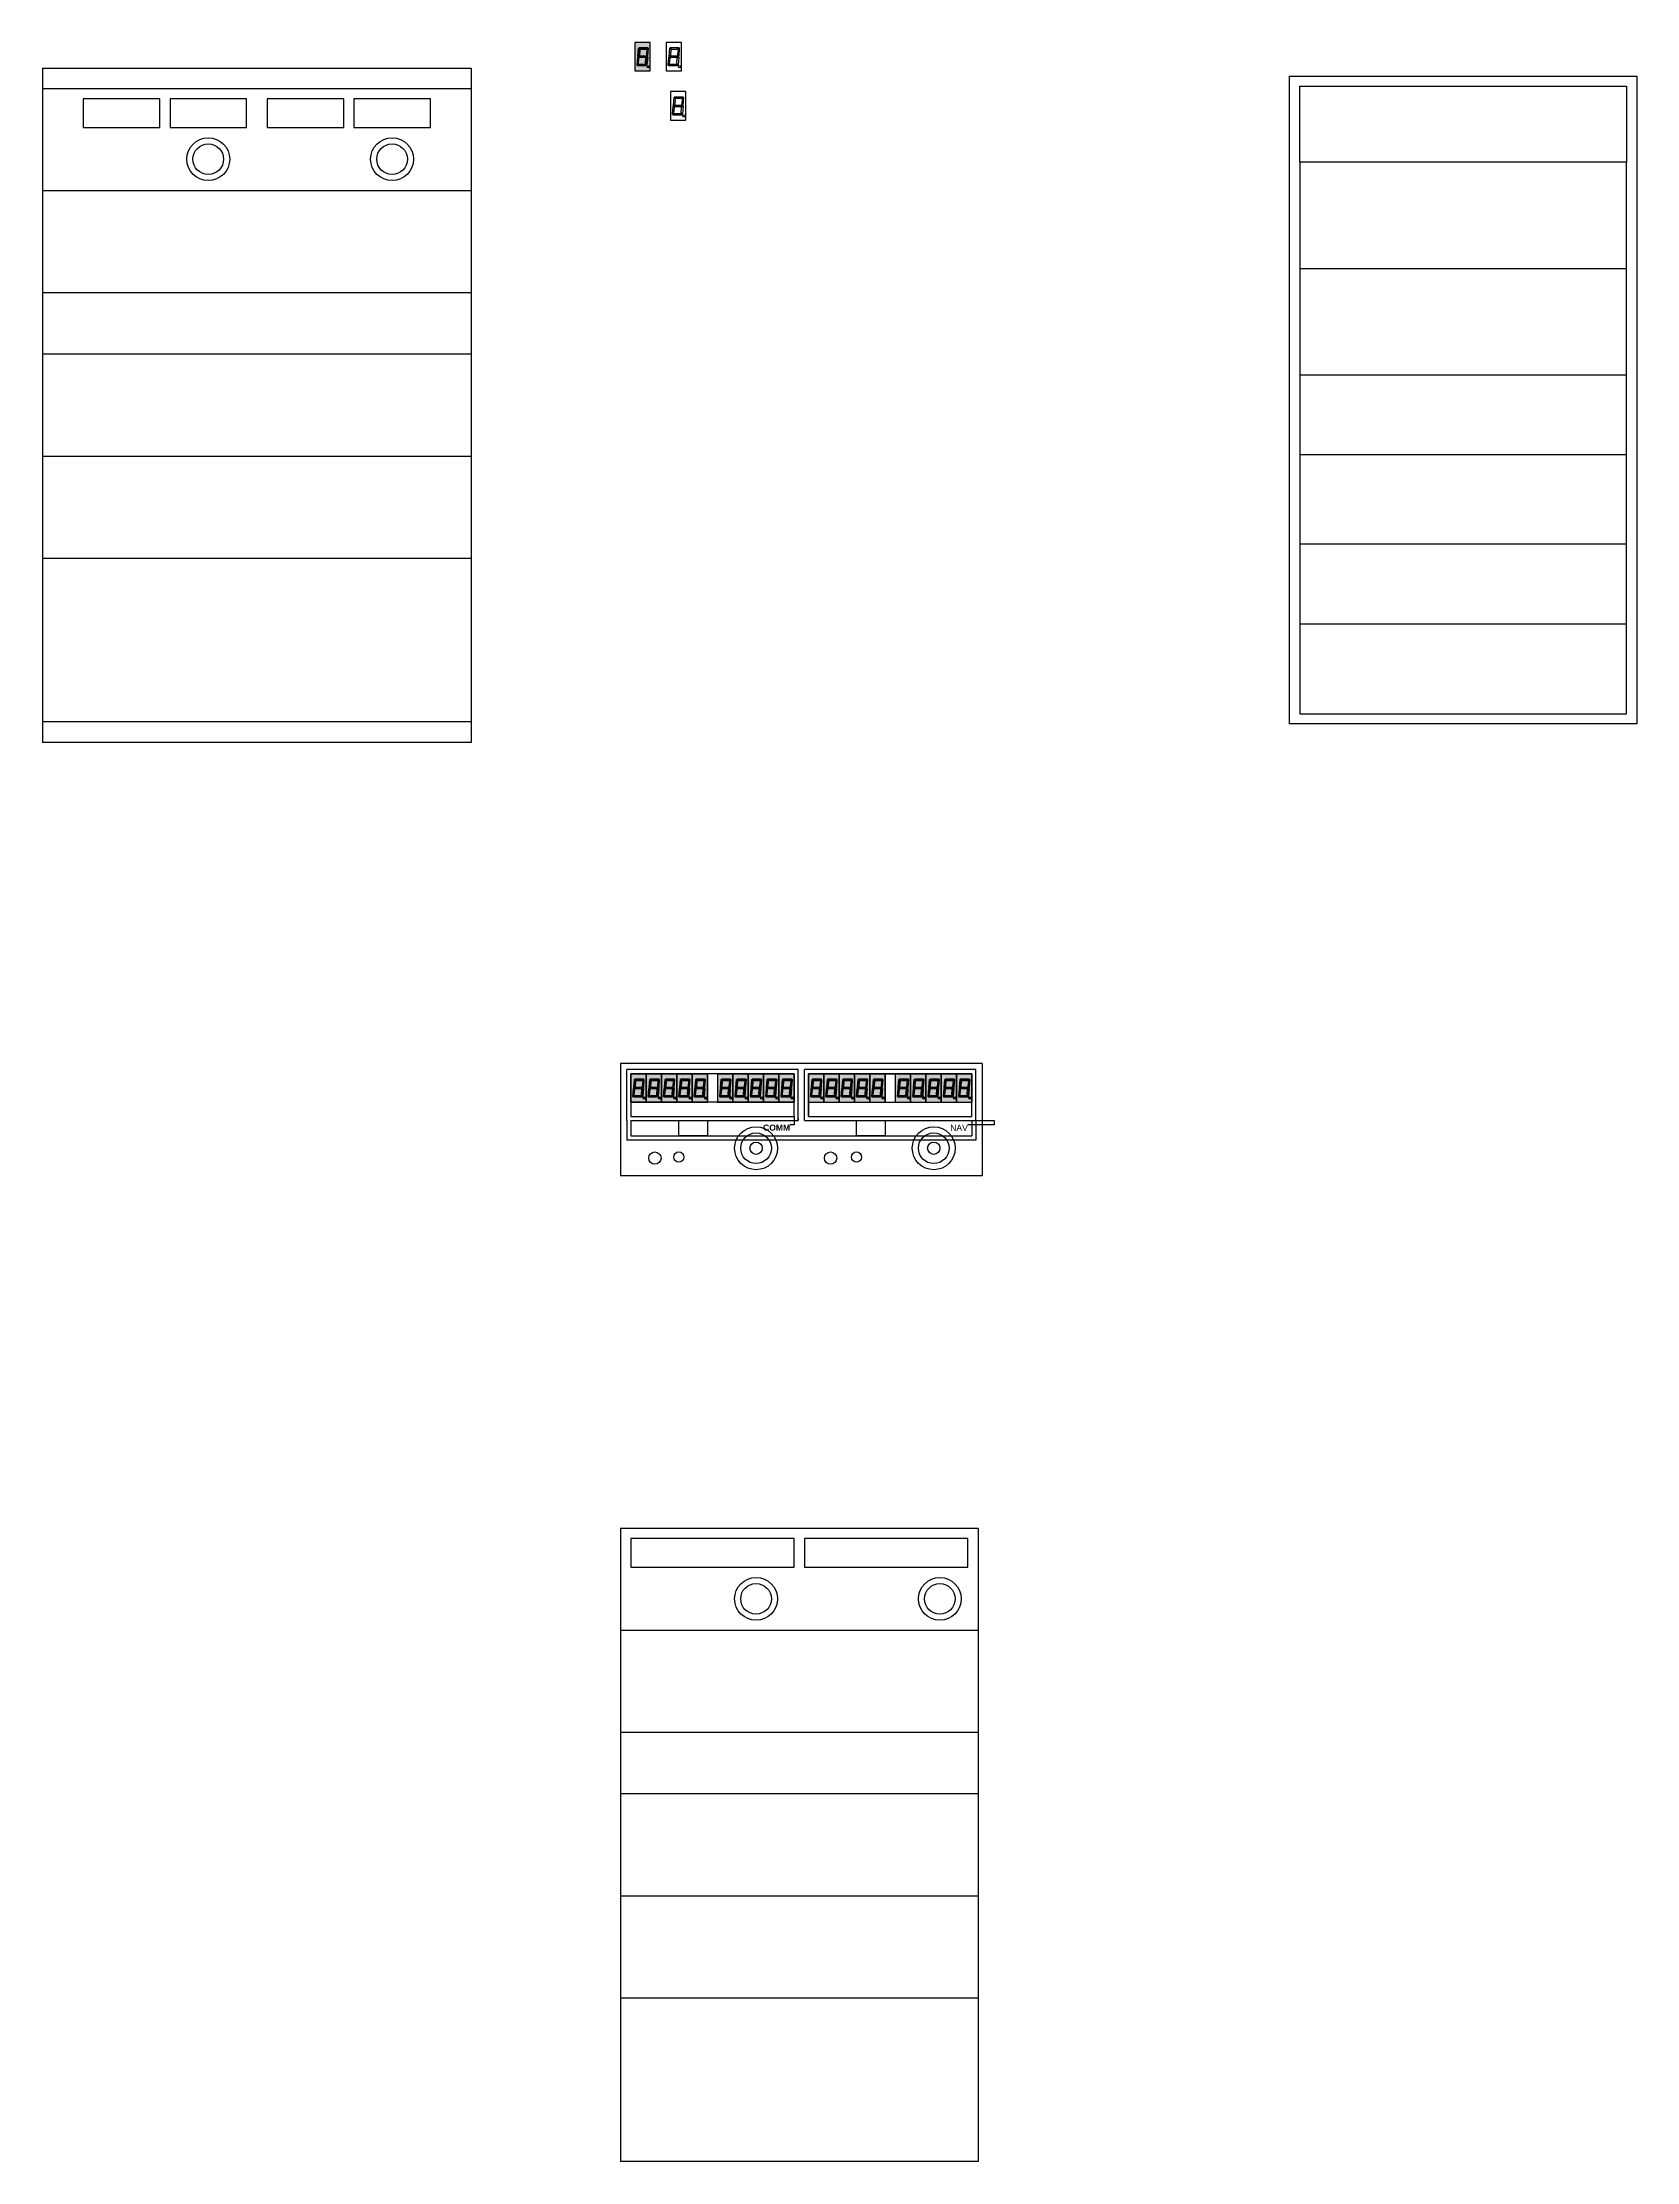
# Model space of a CAD drawing. Header units: inches. Extents: x 203 to 984, y -621 to 417.
import ezdxf

# ---------------------------------------------------------------- set-up
doc = ezdxf.new("R2010")
doc.units = ezdxf.units.IN
doc.header["$MEASUREMENT"] = 0
doc.layers.add('Hrany', color=7, linetype='Continuous', lineweight=30)
doc.layers.add('Obrysy', color=7, linetype='Continuous', lineweight=30)
for name, color, linetype in [('Knobs+buttons', 9, 'Continuous'), ('Koty', 5, 'Continuous'), ('LED_cislice', 1, 'Continuous'), ('LED_pozadie', 8, 'Continuous'), ('Pomocna', 7, 'Continuous'), ('Text', 7, 'Continuous')]:
    doc.layers.add(name, color=color, linetype=linetype)
doc.layers.get('Knobs+buttons').off()
doc.layers.get('Koty').off()

# ---------------------------------------------------------------- blocks, each defined once
blk = doc.blocks.new('sa3611ewa')
at = {"layer": 'Hrany'}
for p, q in [((0, 0), (0, -14)), ((7.5, 0), (0, 0)), ((7.5, -14), (7.5, 0)), ((1.2, -7.2), (0.9, -11.1)), ((1.2, -7.2), (1.4, -7.2)), ((1.6, -2.9), (1.3, -6.8)), ((1.3, -6.8), (1.5, -6.8)), ((1.4, -7.2), (2, -7.8)), ((1.5, -6.8), (2.1, -6.2)), ((1.6, -2.9), (1.8, -2.9)), ((1.6, -7), (2.1, -6.6)), ((1.6, -7), (2, -7.4)), ((1.7, -10.5), (2, -7.8)), ((1.8, -2.9), (2.3, -3.8)), ((2, -2.5), (6.3, -2.5)), ((2, -2.5), (2, -2.7)), ((2, -2.7), (2.4, -3.3)), ((5.4, -7.4), (2, -7.4)), ((2.3, -3.8), (2.1, -6.2)), ((2.1, -6.6), (5.5, -6.6)), ((2.4, -3.3), (5.6, -3.3)), ((5.2, -10.2), (5.4, -7.8)), ((5.7, -11.1), (5.2, -10.2)), ((5.4, -7.4), (5.8, -7)), ((6, -7.2), (5.4, -7.8)), ((5.8, -3.5), (5.5, -6.2)), ((6.1, -6.8), (5.5, -6.2)), ((5.8, -7), (5.5, -6.6)), ((6.2, -2.7), (5.6, -3.3)), ((6.4, -2.9), (5.8, -3.5)), ((6.2, -7.2), (5.9, -11.1)), ((6.2, -7.2), (6, -7.2)), ((6.3, -6.8), (6.1, -6.8)), ((6.3, -2.5), (6.2, -2.7)), ((6.3, -6.8), (6.6, -2.9)), ((6.6, -2.9), (6.4, -2.9)), ((0, -14), (7.5, -14)), ((0.9, -11.1), (1.1, -11.1)), ((1.1, -11.1), (1.7, -10.5)), ((1.3, -11.3), (1.9, -10.7)), ((1.3, -11.5), (1.3, -11.3)), ((5.5, -11.5), (1.3, -11.5)), ((1.9, -10.7), (5.1, -10.7)), ((5.1, -10.7), (5.5, -11.3)), ((5.5, -11.3), (5.5, -11.5)), ((5.9, -11.1), (5.7, -11.1))]:
    blk.add_line(p, q, dxfattribs=at)
blk.add_circle((6.6, -11.9), 0.55, dxfattribs=at)
blk = doc.blocks.new('sa3611ewa_farebny')
at = {"layer": 'LED_cislice'}
h = blk.add_hatch(color=256, dxfattribs=at)
h.paths.add_polyline_path([(2.3, -3.8), (1.8, -2.9), (1.6, -2.9), (1.3, -6.8), (1.5, -6.8), (2.1, -6.2)])
h.paths.add_polyline_path([(2, -2.5), (2, -2.7), (2.4, -3.3), (5.6, -3.3), (6.2, -2.7), (6.2, -2.5)])
h.paths.add_polyline_path([(6.6, -2.9), (6.4, -2.9), (5.8, -3.5), (5.5, -6.2), (6.1, -6.8), (6.3, -6.8)])
h.paths.add_polyline_path([(2.1, -6.6), (1.6, -7), (2, -7.4), (5.4, -7.4), (5.9, -7), (5.5, -6.6)])
h.paths.add_polyline_path([(2, -7.8), (1.4, -7.2), (1.2, -7.2), (0.9, -11.1), (1.1, -11.1), (1.7, -10.5)])
h.paths.add_polyline_path([(5.5, -11.5), (5.5, -11.3), (5.1, -10.7), (1.9, -10.7), (1.3, -11.3), (1.3, -11.5)])
h.paths.add_polyline_path([(6.2, -7.2), (6, -7.2), (5.4, -7.8), (5.2, -10.2), (5.7, -11.1), (5.9, -11.1)])
h.paths.add_polyline_path([(6, -11.9, 1), (7.1, -11.9, 1)])
at = {"layer": 'LED_pozadie'}
h = blk.add_hatch(color=256, dxfattribs=at)
h.paths.add_polyline_path([(0, -14), (7.5, -14), (7.5, 0), (0, 0)])
h.paths.add_polyline_path([(2, -2.5), (6.2, -2.5), (6.2, -2.7), (5.6, -3.3), (2.4, -3.3), (2, -2.7)], flags=16)
h.paths.add_polyline_path([(1.6, -2.9), (1.8, -2.9), (2.3, -3.8), (2.1, -6.2), (1.5, -6.8), (1.3, -6.8)], flags=16)
h.paths.add_polyline_path([(2.1, -6.6), (5.5, -6.6), (5.9, -7), (5.4, -7.4), (2, -7.4), (1.6, -7)], flags=16)
h.paths.add_polyline_path([(5.8, -3.5), (6.4, -2.9), (6.6, -2.9), (6.3, -6.8), (6.1, -6.8), (5.5, -6.2)], flags=16)
h.paths.add_polyline_path([(1.2, -7.2), (1.4, -7.2), (2, -7.8), (1.7, -10.5), (1.1, -11.1), (0.9, -11.1)], flags=16)
h.paths.add_polyline_path([(6, -7.2), (6.2, -7.2), (5.9, -11.1), (5.7, -11.1), (5.2, -10.2), (5.4, -7.8)], flags=16)
h.paths.add_polyline_path([(1.9, -10.7), (5.1, -10.7), (5.5, -11.3), (5.5, -11.5), (1.3, -11.5), (1.3, -11.3)], flags=16)
h.paths.add_polyline_path([(7.1, -11.9, -1), (6, -11.9, -1)], flags=16)
at = {"layer": 'LED_cislice'}
for p, q in [((1.2, -7.2), (0.9, -11.1)), ((1.2, -7.2), (1.4, -7.2)), ((1.6, -2.9), (1.3, -6.8)), ((1.3, -6.8), (1.5, -6.8)), ((1.4, -7.2), (2, -7.8)), ((1.5, -6.8), (2.1, -6.2)), ((1.6, -2.9), (1.8, -2.9)), ((1.6, -7), (2.1, -6.6)), ((1.6, -7), (2, -7.4)), ((1.7, -10.5), (2, -7.8)), ((1.8, -2.9), (2.3, -3.8)), ((2, -2.5), (2, -2.7)), ((2, -2.5), (6.2, -2.5)), ((2, -2.7), (2.4, -3.3)), ((5.4, -7.4), (2, -7.4)), ((2.3, -3.8), (2.1, -6.2)), ((2.1, -6.6), (5.5, -6.6)), ((2.4, -3.3), (5.6, -3.3)), ((5.2, -10.2), (5.4, -7.8)), ((5.7, -11.1), (5.2, -10.2)), ((5.4, -7.4), (5.9, -7)), ((6, -7.2), (5.4, -7.8)), ((5.8, -3.5), (5.5, -6.2)), ((6.1, -6.8), (5.5, -6.2)), ((5.9, -7), (5.5, -6.6)), ((6.2, -2.7), (5.6, -3.3)), ((6.4, -2.9), (5.8, -3.5)), ((6.2, -7.2), (5.9, -11.1)), ((6.2, -7.2), (6, -7.2)), ((6.3, -6.8), (6.1, -6.8)), ((6.2, -2.5), (6.2, -2.7)), ((6.3, -6.8), (6.6, -2.9)), ((6.6, -2.9), (6.4, -2.9)), ((0.9, -11.1), (1.1, -11.1)), ((1.1, -11.1), (1.7, -10.5)), ((1.3, -11.3), (1.9, -10.7)), ((1.3, -11.5), (1.3, -11.3)), ((5.5, -11.5), (1.3, -11.5)), ((1.9, -10.7), (5.1, -10.7)), ((5.1, -10.7), (5.5, -11.3)), ((5.5, -11.3), (5.5, -11.5)), ((5.9, -11.1), (5.7, -11.1))]:
    blk.add_line(p, q, dxfattribs=at)
blk.add_circle((6.6, -11.9), 0.55, dxfattribs=at)
at = {"layer": 'LED_pozadie'}
for p, q in [((7.5, 0), (0, 0)), ((0, 0), (0, -14)), ((7.5, -14), (7.5, 0)), ((0, -14), (7.5, -14))]:
    blk.add_line(p, q, dxfattribs=at)
blk = doc.blocks.new('5xSA3611EWA_farebny')
at = {"layer": 'LED_pozadie'}
for p in [(0, 0), (7.5, 0), (15, 0), (22.5, 0), (30, 0)]:
    blk.add_blockref('sa3611ewa_farebny', p, dxfattribs=at)
blk = doc.blocks.new('Pokus01')
at = {"layer": 'Pomocna', "insert": (0, 0), "char_height": 3, "width": 1.4210854715202e-14, "attachment_point": 3}
blk.add_mtext('{\\fArial|b0|i0|c0|p34;NAV}', dxfattribs=at)
blk = doc.blocks.new('Text_COMM')
at = {"layer": 'Pomocna', "insert": (0, 0.1), "char_height": 3, "attachment_point": 3}
blk.add_mtext('{\\fArial|b1|i0|c0|p34;COMM}', dxfattribs=at)

msp = doc.modelspace()

# ---------------------------------------------------------------- hatches: boundary and pattern name
at = {"layer": 'LED_cislice'}
h = msp.add_hatch(color=256, dxfattribs=at)
h.paths.add_polyline_path([(496, 412.8), (495.4, 413.7), (495.2, 413.7), (494.9, 409.8), (495.1, 409.8), (495.8, 410.4)])
h.paths.add_polyline_path([(499.9, 413.9), (499.9, 414.1), (495.7, 414.1), (495.7, 413.9), (496, 413.3), (499.2, 413.3)])
h.paths.add_polyline_path([(500.2, 413.7), (500, 413.7), (499.4, 413.1), (499.2, 410.4), (499.7, 409.8), (499.9, 409.8)])
h.paths.add_polyline_path([(499.1, 410), (495.7, 410), (495.3, 409.6), (495.6, 409.2), (499, 409.2), (499.5, 409.6)])
h.paths.add_polyline_path([(495.6, 408.8), (495.1, 409.4), (494.9, 409.4), (494.5, 405.5), (494.7, 405.5), (495.4, 406.1)])
h.paths.add_polyline_path([(498.8, 405.9), (495.6, 405.9), (494.9, 405.3), (494.9, 405.1), (499.1, 405.1), (499.1, 405.3)])
h.paths.add_polyline_path([(499.9, 409.4), (499.7, 409.4), (499, 408.8), (498.8, 406.4), (499.3, 405.5), (499.5, 405.5)])
h.paths.add_polyline_path([(499.6, 404.6, 1), (500.7, 404.6, 1)])
at = {"layer": 'LED_pozadie'}
h = msp.add_hatch(color=256, dxfattribs=at)
h.paths.add_polyline_path([(501.1, 416.6), (493.6, 416.6), (493.6, 402.6), (501.1, 402.6)])
h.paths.add_polyline_path([(495.7, 414.1), (499.9, 414.1), (499.9, 413.9), (499.2, 413.3), (496, 413.3), (495.7, 413.9)], flags=16)
h.paths.add_polyline_path([(495.2, 413.7), (495.4, 413.7), (496, 412.8), (495.8, 410.4), (495.1, 409.8), (494.9, 409.8)], flags=16)
h.paths.add_polyline_path([(495.7, 410), (499.1, 410), (499.5, 409.6), (499, 409.2), (495.6, 409.2), (495.3, 409.6)], flags=16)
h.paths.add_polyline_path([(499.4, 413.1), (500, 413.7), (500.2, 413.7), (499.9, 409.8), (499.7, 409.8), (499.2, 410.4)], flags=16)
h.paths.add_polyline_path([(494.9, 409.4), (495.1, 409.4), (495.6, 408.8), (495.4, 406.1), (494.7, 405.5), (494.5, 405.5)], flags=16)
h.paths.add_polyline_path([(499.7, 409.4), (499.9, 409.4), (499.5, 405.5), (499.3, 405.5), (498.8, 406.4), (499, 408.8)], flags=16)
h.paths.add_polyline_path([(495.6, 405.9), (498.8, 405.9), (499.1, 405.3), (499.1, 405.1), (494.9, 405.1), (494.9, 405.3)], flags=16)
h.paths.add_polyline_path([(500.7, 404.6, -1), (499.6, 404.6, -1)], flags=16)

# ---------------------------------------------------------------- linework, layer by layer
at = {"layer": 'Hrany'}
for p, q in [((203.5, 403.9), (413.5, 403.9)), ((203.5, 403.9), (203.5, 73.9)), ((413.5, 403.9), (413.5, 393.9)), ((814.1, 400.1), (984.1, 400.1)), ((814.1, 82.9), (814.1, 400.1)), ((819.1, 357.9), (819.1, 395.1)), ((819.1, 395.1), (979.1, 395.1)), ((979.1, 395.1), (979.1, 357.9)), ((984.1, 400.1), (984.1, 82.9)), ((413.5, 393.9), (203.5, 393.9)), ((223.5, 388.9), (223.5, 374.9)), ((261, 388.9), (223.5, 388.9)), ((261, 374.9), (261, 388.9)), ((303.5, 388.9), (266, 388.9)), ((266, 388.9), (266, 374.9)), ((303.5, 374.9), (303.5, 388.9)), ((351, 388.9), (313.5, 388.9)), ((313.5, 388.9), (313.5, 374.9)), ((351, 374.9), (351, 388.9)), ((393.5, 388.9), (356, 388.9)), ((356, 388.9), (356, 374.9)), ((393.5, 374.9), (393.5, 388.9)), ((413.5, 393.9), (413.5, 343.9)), ((223.5, 374.9), (261, 374.9)), ((266, 374.9), (303.5, 374.9)), ((313.5, 374.9), (351, 374.9)), ((356, 374.9), (393.5, 374.9)), ((819.1, 357.9), (819.1, 305.9)), ((979.1, 357.9), (819.1, 357.9)), ((979.1, 305.9), (979.1, 357.9)), ((413.5, 343.9), (203.5, 343.9)), ((413.5, 343.9), (413.5, 293.9)), ((819.1, 305.9), (979.1, 305.9)), ((819.1, 305.9), (819.1, 253.9)), ((979.1, 253.9), (979.1, 305.9)), ((413.5, 293.9), (203.5, 293.9)), ((413.5, 293.9), (413.5, 263.9)), ((413.5, 263.9), (203.5, 263.9)), ((413.5, 263.9), (413.5, 213.9)), ((819.1, 253.9), (979.1, 253.9)), ((819.1, 253.9), (819.1, 214.9)), ((979.1, 214.9), (979.1, 253.9)), ((413.5, 213.9), (203.5, 213.9)), ((413.5, 213.9), (413.5, 163.9)), ((819.1, 214.9), (819.1, 170.9)), ((819.1, 214.9), (979.1, 214.9)), ((979.1, 170.9), (979.1, 214.9)), ((819.1, 170.9), (819.1, 131.9)), ((979.1, 170.9), (819.1, 170.9)), ((979.1, 131.9), (979.1, 170.9)), ((413.5, 163.9), (203.5, 163.9)), ((413.5, 163.9), (413.5, 83.9)), ((819.1, 131.9), (979.1, 131.9)), ((819.1, 131.9), (819.1, 87.9)), ((979.1, 87.9), (979.1, 131.9)), ((413.5, 83.9), (203.5, 83.9)), ((413.5, 83.9), (413.5, 73.9)), ((819.1, 87.9), (979.1, 87.9)), ((413.5, 73.9), (203.5, 73.9)), ((984.1, 82.9), (814.1, 82.9)), ((663.6, -83.3), (486.6, -83.3)), ((486.6, -83.3), (486.6, -138.3)), ((571.6, -88.3), (491.6, -88.3)), ((491.6, -88.3), (491.6, -109.3)), ((571.6, -109.3), (571.6, -88.3)), ((658.6, -88.3), (578.6, -88.3)), ((578.6, -88.3), (578.6, -109.3)), ((658.6, -109.3), (658.6, -88.3)), ((663.6, -83.3), (663.6, -138.3)), ((491.6, -109.3), (571.6, -109.3)), ((515.1, -111.3), (529.1, -111.3)), ((515.1, -118.8), (515.1, -111.3)), ((529.1, -111.3), (529.1, -118.8)), ((578.6, -109.3), (658.6, -109.3)), ((602.1, -111.3), (616.1, -111.3)), ((602.1, -118.8), (602.1, -111.3)), ((616.1, -111.3), (616.1, -118.8)), ((529.1, -118.8), (515.1, -118.8)), ((616.1, -118.8), (602.1, -118.8)), ((663.6, -138.3), (486.6, -138.3)), ((661.6, -310.9), (486.6, -310.9)), ((486.6, -310.9), (486.6, -620.9)), ((661.6, -310.9), (661.6, -620.9)), ((571.6, -315.9), (491.6, -315.9)), ((491.6, -315.9), (491.6, -329.9)), ((571.6, -329.9), (571.6, -315.9)), ((576.6, -315.9), (576.6, -329.9)), ((656.6, -315.9), (576.6, -315.9)), ((656.6, -329.9), (656.6, -315.9)), ((491.6, -329.9), (571.6, -329.9)), ((576.6, -329.9), (656.6, -329.9)), ((661.6, -360.9), (486.6, -360.9)), ((661.6, -410.9), (486.6, -410.9)), ((661.6, -440.9), (486.6, -440.9)), ((661.6, -490.9), (486.6, -490.9)), ((661.6, -540.9), (486.6, -540.9)), ((661.6, -620.9), (486.6, -620.9))]:
    msp.add_line(p, q, dxfattribs=at)
for centre, radius in [((284.7, 359.4), 10.5), ((284.7, 359.4), 7.5), ((374.7, 359.4), 10.5), ((374.7, 359.4), 7.5), ((552.9, -124.8), 3), ((639.9, -124.8), 3), ((503.4, -129.6), 3), ((515.1, -129.1), 2.5), ((589.4, -129.6), 3), ((602.1, -129.1), 2.5), ((552.9, -345.4), 10.5), ((552.9, -345.4), 7.5), ((642.9, -345.4), 10.5), ((642.9, -345.4), 7.5)]:
    msp.add_circle(centre, radius, dxfattribs=at)
at = {"layer": 'LED_cislice'}
for p, q in [((494.9, 409.4), (494.5, 405.5)), ((494.5, 405.5), (494.7, 405.5)), ((494.7, 405.5), (495.4, 406.1)), ((495.2, 413.7), (494.9, 409.8)), ((494.9, 409.8), (495.1, 409.8)), ((494.9, 409.4), (495.1, 409.4)), ((494.9, 405.3), (495.6, 405.9)), ((494.9, 405.1), (494.9, 405.3)), ((499.1, 405.1), (494.9, 405.1)), ((495.1, 409.8), (495.8, 410.4)), ((495.1, 409.4), (495.6, 408.8)), ((495.2, 413.7), (495.4, 413.7)), ((495.3, 409.6), (495.7, 410)), ((495.3, 409.6), (495.6, 409.2)), ((495.4, 413.7), (496, 412.8)), ((495.4, 406.1), (495.6, 408.8)), ((499, 409.2), (495.6, 409.2)), ((495.6, 405.9), (498.8, 405.9)), ((495.7, 414.1), (495.7, 413.9)), ((495.7, 414.1), (499.9, 414.1)), ((495.7, 413.9), (496, 413.3)), ((495.7, 410), (499.1, 410)), ((496, 412.8), (495.8, 410.4)), ((496, 413.3), (499.2, 413.3)), ((498.8, 406.4), (499, 408.8)), ((499.3, 405.5), (498.8, 406.4)), ((498.8, 405.9), (499.1, 405.3)), ((499, 409.2), (499.5, 409.6)), ((499.7, 409.4), (499, 408.8)), ((499.5, 409.6), (499.1, 410)), ((499.1, 405.3), (499.1, 405.1)), ((499.9, 413.9), (499.2, 413.3)), ((499.4, 413.1), (499.2, 410.4)), ((499.7, 409.8), (499.2, 410.4)), ((499.5, 405.5), (499.3, 405.5)), ((500, 413.7), (499.4, 413.1)), ((499.9, 409.4), (499.5, 405.5)), ((499.9, 409.8), (499.7, 409.8)), ((499.9, 409.4), (499.7, 409.4)), ((499.9, 414.1), (499.9, 413.9)), ((499.9, 409.8), (500.2, 413.7)), ((500.2, 413.7), (500, 413.7))]:
    msp.add_line(p, q, dxfattribs=at)
msp.add_circle((500.2, 404.6), 0.55, dxfattribs=at)
at = {"layer": 'LED_pozadie'}
for p, q in [((493.6, 416.6), (493.6, 402.6)), ((501.1, 416.6), (493.6, 416.6)), ((501.1, 402.6), (501.1, 416.6)), ((493.6, 402.6), (501.1, 402.6))]:
    msp.add_line(p, q, dxfattribs=at)
at = {"layer": 'Obrysy'}
for p, q in [((491.6, -102.3), (491.6, -88.3)), ((491.6, -88.3), (529.1, -88.3)), ((529.1, -88.3), (529.1, -102.3)), ((534.1, -88.3), (534.1, -102.3)), ((534.1, -88.3), (571.6, -88.3)), ((571.6, -88.3), (571.6, -102.3)), ((578.6, -102.3), (578.6, -88.3)), ((578.6, -88.3), (616.1, -88.3)), ((616.1, -88.3), (616.1, -102.3)), ((621.1, -88.3), (621.1, -102.3)), ((621.1, -88.3), (658.6, -88.3)), ((658.6, -88.3), (658.6, -102.3)), ((571.6, -102.3), (491.6, -102.3)), ((578.6, -102.3), (658.6, -102.3))]:
    msp.add_line(p, q, dxfattribs=at)
for centre, radius in [((552.9, -124.8), 10.5), ((552.9, -124.8), 7.5), ((639.9, -124.8), 10.5), ((639.9, -124.8), 7.5)]:
    msp.add_circle(centre, radius, dxfattribs=at)
at = {"layer": 'Pomocna'}
for p, q in [((534.1, -102.3), (571.6, -102.3)), ((621.1, -102.3), (658.6, -102.3)), ((571.6, -113.3), (569.6, -113.3)), ((571.6, -109.3), (571.6, -111.3)), ((571.6, -111.3), (571.6, -113.3)), ((658.6, -113.3), (656.6, -113.3)), ((658.6, -111.3), (658.6, -115.1)), ((658.6, -111.3), (669.5, -111.3)), ((669.5, -113.3), (658.6, -113.3)), ((669.5, -111.3), (669.5, -113.3))]:
    msp.add_line(p, q, dxfattribs=at)
at = {"layer": 'Text'}
for p, q in [((573.6, -86.3), (489.6, -86.3)), ((489.6, -111.3), (489.6, -86.3)), ((489.6, -87.3), (489.6, -86.3)), ((491.6, -88.3), (491.6, -109.3)), ((571.6, -88.3), (491.6, -88.3)), ((571.6, -109.3), (571.6, -88.3)), ((573.6, -111.3), (573.6, -86.3)), ((573.6, -87.3), (573.6, -86.3)), ((660.6, -86.3), (576.6, -86.3)), ((576.6, -111.3), (576.6, -86.3)), ((576.6, -86.3), (576.6, -86.3)), ((578.6, -109.3), (578.6, -88.3)), ((578.6, -88.3), (658.6, -88.3)), ((658.6, -86.3), (658.6, -86.3)), ((658.6, -86.3), (658.6, -86.3)), ((658.6, -109.3), (658.6, -88.3)), ((660.6, -111.3), (660.6, -86.3)), ((489.6, -111.3), (489.6, -120.8)), ((491.6, -109.3), (571.6, -109.3)), ((491.6, -111.3), (573.6, -111.3)), ((491.6, -111.3), (491.6, -118.8)), ((573.6, -110.3), (573.6, -111.3)), ((576.6, -109.3), (576.6, -109.3)), ((576.6, -109.3), (576.6, -109.3)), ((576.6, -111.3), (576.6, -109.3)), ((576.6, -111.3), (658.6, -111.3)), ((578.6, -109.3), (658.6, -109.3)), ((578.6, -111.3), (578.6, -111.3)), ((658.6, -111.3), (658.6, -118.8)), ((660.6, -111.3), (660.6, -120.8)), ((660.6, -120.8), (489.6, -120.8)), ((491.6, -118.8), (658.6, -118.8))]:
    msp.add_line(p, q, dxfattribs=at)

# ---------------------------------------------------------------- block references
at = {"layer": 'Knobs+buttons'}
for p in [(491.6, -88.3), (534.1, -88.3), (578.6, -88.3), (621.1, -88.3)]:
    msp.add_blockref('5xSA3611EWA_farebny', p, dxfattribs=at)
at = {"layer": 'Koty'}
msp.add_blockref('sa3611ewa', (508.9, 416.6), dxfattribs=at)
at = {"layer": 'LED_pozadie'}
msp.add_blockref('sa3611ewa', (511, 392.5), dxfattribs=at)
at = {"layer": 'Pomocna', "xscale": 0.8}
for name, p in [('Text_COMM', (569.6, -113.3)), ('Pokus01', (656.6, -113.3))]:
    msp.add_blockref(name, p, dxfattribs=at)

doc.saveas('drawing.dxf')
